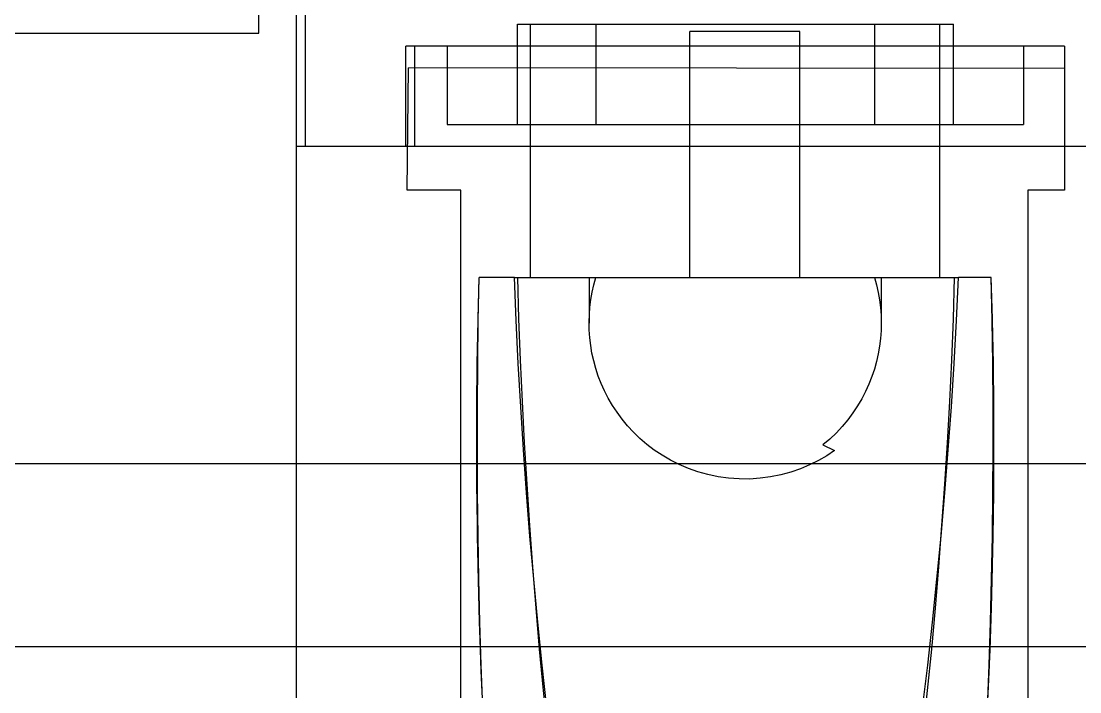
# Model space of a CAD drawing. Extents: x 0 to 144, y 0 to 348.
# Drawn here: x 93.18 to 121.99, y 100.23 to 118.46 of the extents above; entities that cross this region are included whole.
import ezdxf

# ---------------------------------------------------------------- set-up
doc = ezdxf.new("R2010")
doc.units = 0
doc.layers.add('-15N-THT. THIẾT BỊ ĐÓNG MỞ', color=40, linetype='CONTINUOUS')

# ---------------------------------------------------------------- blocks, each defined once
blk = doc.blocks.new('06 - N - SC VSD ATV630U07~55N4')
at = {"layer": '-15N-THT. THIẾT BỊ ĐÓNG MỞ'}
for p, q in [((28.663, -33.174), (28.663, -85.26)), ((28.907, -38.411), (28.907, -58.945)), ((27.651, -55.87), (27.651, -38.939)), ((-2.731, -55.87), (27.651, -55.87)), ((34.688, -55.625), (46.549, -55.625)), ((34.688, -55.625), (34.688, -55.625)), ((34.688, -58.347), (34.688, -55.625)), ((35.041, -55.625), (35.041, -55.625)), ((35.041, -62.508), (35.041, -55.625)), ((36.827, -55.625), (36.827, -55.625)), ((36.827, -58.347), (36.827, -55.625)), ((42.367, -55.825), (39.377, -55.825)), ((39.377, -62.508), (39.377, -55.825)), ((39.377, -55.825), (39.377, -55.825)), ((42.367, -55.825), (42.367, -55.825)), ((42.367, -62.508), (42.367, -55.825)), ((44.409, -55.625), (44.409, -55.625)), ((44.409, -58.347), (44.409, -55.625)), ((46.183, -55.625), (46.183, -55.625)), ((46.183, -62.508), (46.183, -55.625)), ((46.549, -55.625), (46.549, -55.625)), ((46.549, -58.347), (46.549, -55.625)), ((49.572, -56.223), (31.652, -56.223)), ((31.652, -58.945), (31.652, -56.223)), ((31.895, -58.945), (31.895, -56.223)), ((32.774, -56.223), (32.774, -56.223)), ((32.774, -56.223), (32.774, -58.347)), ((48.462, -56.223), (48.462, -56.223)), ((48.462, -56.223), (48.462, -58.347)), ((49.572, -56.223), (49.572, -60.137)), ((49.572, -56.223), (49.572, -56.223)), ((31.681, -60.137), (31.722, -56.813)), ((31.722, -56.813), (31.722, -56.813)), ((49.572, -56.825), (31.722, -56.813)), ((49.572, -56.825), (49.572, -56.825)), ((32.774, -58.347), (32.774, -58.347)), ((32.774, -58.347), (48.462, -58.347)), ((34.688, -58.347), (34.688, -58.347)), ((36.827, -58.347), (36.827, -58.347)), ((44.409, -58.347), (44.409, -58.347)), ((46.549, -58.347), (46.549, -58.347)), ((48.462, -58.347), (48.462, -58.347)), ((55.023, -58.945), (28.663, -58.945)), ((31.696, -58.945), (31.696, -58.945)), ((49.572, -58.945), (49.572, -58.945)), ((33.147, -60.137), (31.681, -60.137)), ((31.681, -60.137), (31.681, -60.137)), ((33.147, -79.279), (33.147, -60.137)), ((33.147, -60.137), (33.147, -60.137)), ((49.572, -60.137), (48.575, -60.137)), ((48.575, -60.137), (48.575, -79.279)), ((48.575, -60.137), (48.575, -60.137)), ((49.572, -60.137), (49.572, -60.137)), ((33.614, -63.68), (33.645, -62.508)), ((33.615, -63.631), (33.645, -62.508)), ((33.62, -63.68), (33.645, -62.508)), ((33.645, -62.508), (33.645, -62.508)), ((34.606, -62.508), (33.645, -62.508)), ((34.606, -62.508), (46.686, -62.508)), ((34.651, -63.68), (34.606, -62.508)), ((34.727, -63.632), (34.694, -62.508)), ((35.041, -62.508), (35.041, -62.508)), ((36.636, -62.508), (36.636, -63.716)), ((36.767, -62.708), (36.823, -62.508)), ((39.377, -62.508), (39.377, -62.508)), ((42.367, -62.508), (42.367, -62.508)), ((44.401, -62.508), (44.458, -62.711)), ((44.588, -62.508), (44.588, -63.752)), ((46.183, -62.508), (46.183, -62.508)), ((46.549, -63.632), (46.583, -62.508)), ((46.633, -63.68), (46.686, -62.508)), ((47.579, -62.508), (46.686, -62.508)), ((47.605, -63.68), (47.579, -62.508)), ((47.579, -62.508), (47.579, -62.508)), ((47.613, -63.68), (47.579, -62.508)), ((47.612, -63.631), (47.579, -62.508)), ((36.721, -62.91), (36.767, -62.708)), ((44.458, -62.711), (44.504, -62.915)), ((36.685, -63.112), (36.721, -62.91)), ((44.504, -62.915), (44.541, -63.121)), ((36.642, -63.519), (36.658, -63.315)), ((36.658, -63.315), (36.685, -63.112)), ((44.541, -63.121), (44.567, -63.327)), ((44.567, -63.327), (44.583, -63.534)), ((33.594, -64.754), (33.615, -63.631)), ((34.769, -64.756), (34.727, -63.632)), ((36.636, -63.724), (36.642, -63.519)), ((44.583, -63.534), (44.588, -63.741)), ((46.504, -64.756), (46.549, -63.632)), ((47.636, -64.754), (47.612, -63.631)), ((33.593, -64.852), (33.614, -63.68)), ((33.603, -64.852), (33.62, -63.68)), ((34.707, -64.852), (34.651, -63.68)), ((36.636, -63.716), (36.636, -63.734)), ((36.64, -63.935), (36.636, -63.724)), ((36.636, -63.734), (36.636, -63.749)), ((36.654, -64.146), (36.64, -63.935)), ((44.584, -63.953), (44.568, -64.164)), ((44.588, -63.741), (44.584, -63.953)), ((46.569, -64.852), (46.633, -63.68)), ((47.622, -64.852), (47.605, -63.68)), ((47.637, -64.852), (47.613, -63.68)), ((36.679, -64.357), (36.654, -64.146)), ((44.568, -64.164), (44.543, -64.374)), ((36.714, -64.566), (36.679, -64.357)), ((44.543, -64.374), (44.506, -64.584)), ((33.582, -65.877), (33.594, -64.754)), ((34.82, -65.88), (34.769, -64.756)), ((36.761, -64.775), (36.714, -64.566)), ((36.818, -64.982), (36.761, -64.775)), ((44.459, -64.793), (44.401, -65)), ((44.506, -64.584), (44.459, -64.793)), ((46.451, -65.88), (46.504, -64.756)), ((47.649, -65.877), (47.636, -64.754)), ((33.582, -66.024), (33.593, -64.852)), ((33.595, -66.024), (33.603, -64.852)), ((34.773, -66.024), (34.707, -64.852)), ((36.886, -65.188), (36.818, -64.982)), ((44.401, -65), (44.332, -65.205)), ((46.494, -66.024), (46.569, -64.852)), ((47.631, -66.024), (47.622, -64.852)), ((47.65, -66.024), (47.637, -64.852)), ((36.965, -65.391), (36.886, -65.188)), ((37.055, -65.592), (36.965, -65.391)), ((44.332, -65.205), (44.252, -65.408)), ((37.157, -65.79), (37.055, -65.592)), ((44.16, -65.609), (44.058, -65.807)), ((44.252, -65.408), (44.16, -65.609)), ((33.579, -67), (33.582, -65.877)), ((34.879, -67.004), (34.82, -65.88)), ((37.27, -65.985), (37.157, -65.79)), ((44.058, -65.807), (43.943, -66.001)), ((46.388, -67.004), (46.451, -65.88)), ((47.654, -67), (47.649, -65.877)), ((33.58, -67.195), (33.582, -66.024)), ((33.595, -67.195), (33.595, -66.024)), ((34.848, -67.195), (34.773, -66.024)), ((37.396, -66.175), (37.27, -65.985)), ((37.533, -66.361), (37.396, -66.175)), ((43.817, -66.191), (43.678, -66.377)), ((43.943, -66.001), (43.817, -66.191)), ((46.41, -67.195), (46.494, -66.024)), ((47.632, -67.195), (47.631, -66.024)), ((47.654, -67.195), (47.65, -66.024)), ((37.683, -66.543), (37.533, -66.361)), ((37.845, -66.718), (37.683, -66.543)), ((43.678, -66.377), (43.527, -66.558)), ((38.02, -66.887), (37.845, -66.718)), ((43.364, -66.733), (43.188, -66.901)), ((43.527, -66.558), (43.364, -66.733)), ((33.584, -68.123), (33.579, -67)), ((34.947, -68.128), (34.879, -67.004)), ((38.208, -67.048), (38.02, -66.887)), ((38.409, -67.2), (38.208, -67.048)), ((43.188, -66.901), (42.999, -67.061)), ((42.999, -67.061), (43.318, -67.213)), ((46.318, -68.128), (46.388, -67.004)), ((47.649, -68.123), (47.654, -67)), ((33.586, -68.367), (33.58, -67.195)), ((33.602, -68.367), (33.595, -67.195)), ((34.933, -68.367), (34.848, -67.195)), ((38.622, -67.343), (38.409, -67.2)), ((38.848, -67.475), (38.622, -67.343)), ((43.103, -67.355), (42.876, -67.486)), ((43.318, -67.213), (43.103, -67.355)), ((46.316, -68.367), (46.41, -67.195)), ((47.625, -68.367), (47.632, -67.195)), ((47.647, -68.367), (47.654, -67.195)), ((-52.563, -67.567), (52.563, -67.567)), ((39.086, -67.595), (38.848, -67.475)), ((39.336, -67.702), (39.086, -67.595)), ((39.596, -67.794), (39.336, -67.702)), ((42.637, -67.605), (42.386, -67.71)), ((42.876, -67.486), (42.637, -67.605)), ((39.866, -67.869), (39.596, -67.794)), ((40.144, -67.927), (39.866, -67.869)), ((40.428, -67.967), (40.144, -67.927)), ((40.715, -67.987), (40.428, -67.967)), ((41.004, -67.988), (40.715, -67.987)), ((41.292, -67.969), (41.004, -67.988)), ((41.576, -67.931), (41.292, -67.969)), ((41.854, -67.875), (41.576, -67.931)), ((42.125, -67.801), (41.854, -67.875)), ((42.386, -67.71), (42.125, -67.801)), ((33.597, -69.245), (33.584, -68.123)), ((35.022, -69.251), (34.947, -68.128)), ((46.239, -69.251), (46.318, -68.128)), ((47.636, -69.245), (47.649, -68.123)), ((33.601, -69.538), (33.586, -68.367)), ((33.616, -69.538), (33.602, -68.367)), ((35.026, -69.538), (34.933, -68.367)), ((46.213, -69.538), (46.316, -68.367)), ((47.61, -69.538), (47.625, -68.367)), ((47.631, -69.538), (47.647, -68.367)), ((33.617, -70.366), (33.597, -69.245)), ((35.104, -70.373), (35.022, -69.251)), ((46.154, -70.373), (46.239, -69.251)), ((47.615, -70.366), (47.636, -69.245)), ((33.624, -70.708), (33.601, -69.538)), ((33.637, -70.708), (33.616, -69.538)), ((35.127, -70.708), (35.026, -69.538)), ((46.102, -70.708), (46.213, -69.538)), ((47.589, -70.708), (47.61, -69.538)), ((47.607, -70.708), (47.631, -69.538)), ((33.644, -71.487), (33.617, -70.366)), ((35.193, -71.495), (35.104, -70.373)), ((46.061, -71.495), (46.154, -70.373)), ((47.586, -71.487), (47.615, -70.366)), ((33.656, -71.877), (33.624, -70.708)), ((33.664, -71.877), (33.637, -70.708)), ((35.237, -71.877), (35.127, -70.708)), ((45.982, -71.877), (46.102, -70.708)), ((47.561, -71.877), (47.589, -70.708)), ((47.573, -71.877), (47.607, -70.708)), ((33.661, -72.059), (33.644, -71.487)), ((35.29, -72.615), (35.193, -71.495)), ((45.96, -72.615), (46.061, -71.495)), ((47.567, -72.058), (47.586, -71.487)), ((33.696, -73.045), (33.656, -71.877)), ((33.7, -73.045), (33.664, -71.877)), ((35.356, -73.045), (35.237, -71.877)), ((45.852, -73.045), (45.982, -71.877)), ((47.525, -73.045), (47.561, -71.877)), ((47.53, -73.045), (47.573, -71.877)), ((33.681, -72.63), (33.661, -72.059)), ((47.547, -72.63), (47.567, -72.058)), ((52.563, -72.551), (-52.563, -72.551)), ((33.702, -73.202), (33.681, -72.63)), ((35.396, -73.736), (35.29, -72.615)), ((45.849, -73.736), (45.96, -72.615)), ((47.523, -73.201), (47.547, -72.63)), ((33.747, -74.213), (33.696, -73.045)), ((33.745, -74.213), (33.7, -73.045)), ((35.486, -74.213), (35.356, -73.045)), ((45.711, -74.213), (45.852, -73.045)), ((47.475, -74.213), (47.53, -73.045)), ((47.479, -74.213), (47.525, -73.045)), ((33.726, -73.773), (33.702, -73.202)), ((47.497, -73.772), (47.523, -73.201)), ((35.515, -74.855), (35.396, -73.736)), ((45.726, -74.855), (45.849, -73.736)), ((33.726, -73.773), (33.726, -73.773)), ((33.726, -73.773), (33.726, -73.773)), ((33.726, -73.773), (33.726, -73.773)), ((33.726, -73.773), (33.726, -73.773)), ((33.726, -73.773), (33.726, -73.773)), ((33.726, -73.773), (33.726, -73.773)), ((33.726, -73.773), (33.726, -73.773)), ((33.726, -73.773), (33.726, -73.773)), ((47.46, -74.605), (47.497, -73.772)), ((47.497, -73.771), (47.497, -73.771)), ((47.497, -73.771), (47.497, -73.772)), ((47.497, -73.772), (47.497, -73.772)), ((47.497, -73.772), (47.497, -73.772)), ((47.497, -73.772), (47.497, -73.772))]:
    blk.add_line(p, q, dxfattribs=at)

msp = doc.modelspace()

# ---------------------------------------------------------------- block references
msp.add_blockref('06 - N - SC VSD ATV630U07~55N4', (72, 174))

doc.saveas('drawing.dxf')
